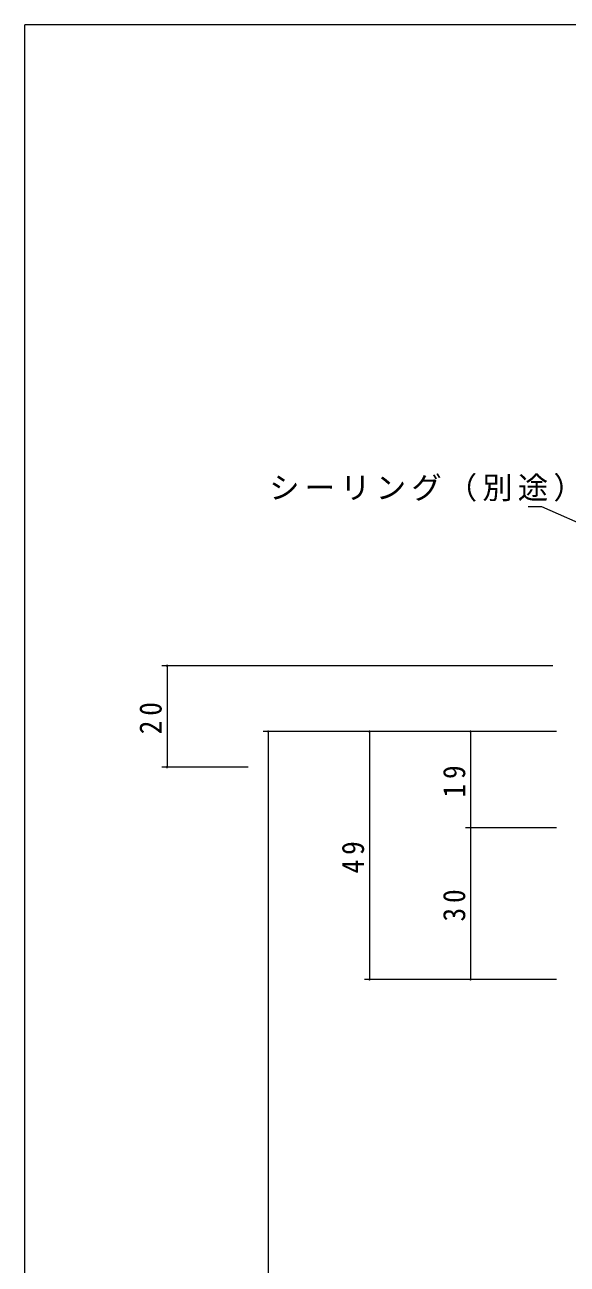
# Model space of a CAD drawing. Units: millimetres, scale not verified. Extents: x -594 to 539, y -420 to 386.
# Drawn here: x -590 to -482.8, y 137.1 to 382 of the extents above; entities that cross this region are included whole.
import ezdxf

# ---------------------------------------------------------------- set-up
doc = ezdxf.new("R2010")
doc.units = ezdxf.units.MM
doc.header["$LTSCALE"] = 2
doc.layers.add('0-1_YKK_ZWAK', color=7, linetype='Continuous', lineweight=9)
doc.layers.add('0-6_YKK_D', color=6, linetype='Continuous', lineweight=9)
doc.styles.add('ＭＳ ゴシック', font='')
doc.styles.get('ＭＳ ゴシック').set_extended_font_data('MS Gothic')

msp = doc.modelspace()

# ---------------------------------------------------------------- linework, layer by layer
at = {"layer": '0-1_YKK_ZWAK'}
for p in [(-590, -368), (510, 382)]:
    msp.add_line(p, (-590, 382), dxfattribs=at)
at = {"layer": '0-6_YKK_D'}
for p, q in [((-487.795, 286.752), (-490.495, 286.752)), ((-427.376, 260.073), (-487.795, 286.752)), ((-485.629, 255.313), (-562.891, 255.313)), ((-561.891, 255.313), (-561.891, 235.313)), ((-484.891, 242.31), (-542.891, 242.31)), ((-541.891, 242.31), (-541.891, -218.193)), ((-484.891, 242.31), (-522.891, 242.31)), ((-521.891, 242.31), (-521.891, 193.31)), ((-484.891, 242.31), (-502.891, 242.31)), ((-501.891, 242.31), (-501.891, 223.31)), ((-545.872, 235.313), (-562.891, 235.313)), ((-484.891, 223.31), (-502.891, 223.31)), ((-484.891, 223.31), (-502.891, 223.31)), ((-501.891, 223.31), (-501.891, 193.31)), ((-484.891, 193.31), (-522.891, 193.31)), ((-484.891, 193.31), (-502.891, 193.31))]:
    msp.add_line(p, q, dxfattribs=at)
for centre, start, end in [((-561.891, 255.313), 90, 270), ((-561.891, 255.313), 270, 90), ((-541.891, 242.31), 90, 270), ((-541.891, 242.31), 270, 90), ((-521.891, 242.31), 90, 270), ((-521.891, 242.31), 270, 90), ((-501.891, 242.31), 90, 270), ((-501.891, 242.31), 270, 90), ((-561.891, 235.313), 90, 270), ((-561.891, 235.313), 270, 90), ((-501.891, 223.31), 90, 270), ((-501.891, 223.31), 90, 270), ((-501.891, 223.31), 270, 90), ((-501.891, 223.31), 270, 90), ((-521.891, 193.31), 90, 270), ((-521.891, 193.31), 270, 90), ((-501.891, 193.31), 90, 270), ((-501.891, 193.31), 270, 90)]:
    msp.add_arc(centre, 0.106, start, end, dxfattribs=at)

# ---------------------------------------------------------------- texts
at = {"layer": '0-6_YKK_D', "color": 7, "insert": (-541.695, 287.752), "char_height": 4.399, "attachment_point": 7, "style": 'ＭＳ ゴシック'}
msp.add_mtext('\\T1.17;シーリング（別途）', dxfattribs=at)
at = {"layer": '0-6_YKK_D', "color": 7, "char_height": 4.399, "attachment_point": 7, "rotation": 90, "style": 'ＭＳ ゴシック'}
for s, insert in [('\\T1.36;\\W0.9;20', (-562.891, 241.793)), ('\\T1.36;\\W0.9;19', (-502.891, 229.29)), ('\\T1.36;\\W0.9;49', (-522.891, 214.29)), ('\\T1.36;\\W0.9;30', (-502.891, 204.789))]:
    msp.add_mtext(s, dxfattribs=dict(at, insert=insert))

doc.saveas('drawing.dxf')
